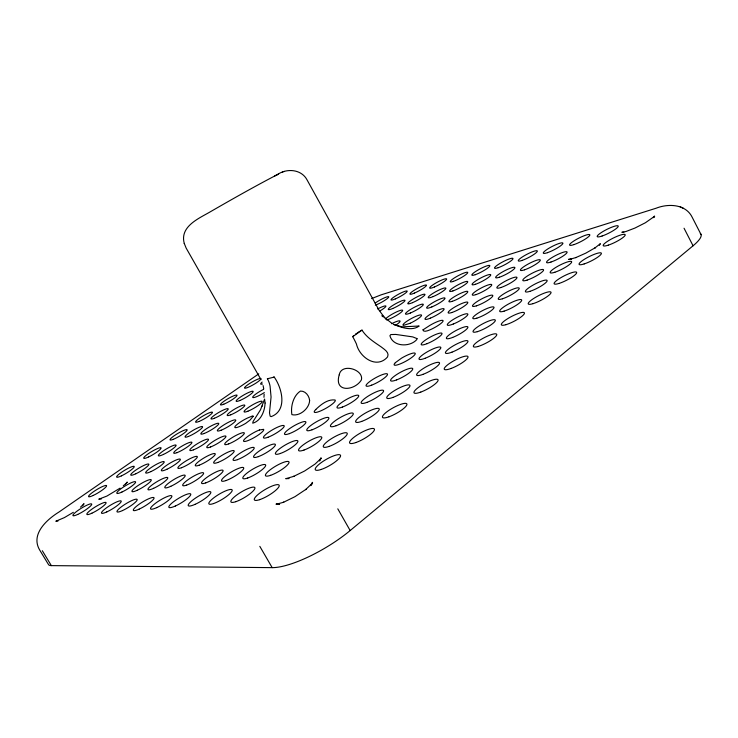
<?xml version="1.0" encoding="UTF-8"?>
<svg xmlns="http://www.w3.org/2000/svg" width="738" height="738" viewBox="0 0 738 738"><rect width="100%" height="100%" fill="white"/><g stroke="black" fill="none" stroke-linecap="round" stroke-linejoin="round"><path stroke-width="1.11" d="M263.964 397.339L264.149 394.193M319.6 461.019L321.076 457.864L319.812 459.986L321.131 458.363L315.043 464.082L304.573 471.019L293.41 476.508L294.019 476.296L285.735 478.685L289.047 478.575M311.418 484.515L312.552 482.338L310.633 485.641L312.571 483.003L305.578 489.672L306.049 489.276L294.923 496.702L283.124 502.458L283.77 502.209L276.187 504.303L279.582 504.238L276.187 503.953L278.65 504.275M359.978 331.251L361.998 330.117C366.592 337.451 374.138 342.072 381.122 346.86C384.092 349.259 389.784 352.377 387.542 356.952C376.684 369.461 359.452 357.275 356.454 344.046A25.618 5.812 63.1 0 0 352.727 336.685L352.746 336.648A11.697 1.919 -29 0 1 353.779 335.569M599.376 245.348L600.372 243.651L594.976 247.922L595.418 247.636L585.815 253.134L575.705 257.645L576.193 257.451L569.625 259.416L571.406 259.259L568.481 259.37L570.465 259.379M82.573 505.871L84.021 503.694L80.507 507.154M126.466 483.058L127.268 482.08L125.543 483.925M653.84 217.064L654.412 216.216L653.398 217.655L654.652 216.252L645.39 222.756L634.957 228.051L625.916 231.52L621.866 232.267L623.868 232.286M261.87 406.417L262.58 405.513M123.311 485.761L126.06 483.408M258.761 373.871L59.077 511.969C46.845 519.497 30.396 534.22 39.64 549.948L48.588 564.718A44.695 8.524 -32 0 0 51.346 565.622L272.174 567.633A61.752 17.601 -30.7 0 0 350.163 530.548L693.065 245.782A50.47 10.627 -25.9 0 0 700.316 233.476M361.998 330.117L352.727 336.685M120.063 488.15L106.936 496.047L98.772 499.211L101.383 498.925M73.348 512.301L64.483 517.559L55.82 521.249L57.988 521.046M277.34 174.629C254.259 186.631 231.631 199.481 209.103 212.489C197.673 218.983 179.657 227.018 184.279 243.522M274.693 175.985L275.911 175.367M277.322 174.648C286.713 168.015 301.519 169.113 307.156 180.081L378.972 310.08L384.655 317.755L384.147 317.22L391.592 323.096M276.077 175.275L278.632 173.974M273.973 376.749C282.091 387.819 287.792 410.559 271.123 416.638L270.117 416.112L269.49 412.791L271.067 397.007L270.071 386.168A24.345 22.85 35.1 0 0 267.396 378.779L267.525 378.714M371.629 298.586L381.011 294.886L656.1 208.227C668.324 203.356 685.86 203.983 692.272 217.424L701.1 234.656M282.184 172.277L282.654 172.092M283.669 171.686L284.462 171.41M274.084 377.118L267.396 378.779M680.242 206.861L681.571 207.452M681.792 207.544L683.157 208.153M393.197 324.139C400.125 327.063 411.721 331.639 419.166 326.011L402.099 326.879L393.972 324.646M42.324 550.732L51.346 565.622M259.813 546.341L272.174 567.633M337.792 508.833L350.163 530.548M684.043 228.227L693.065 245.782M260.966 379.59L186.142 248.079L184.242 243.383M263.097 385.587L263.752 388.695M355.402 334.249A11.697 1.919 -29 0 1 356.768 333.281M357.524 332.783A11.697 1.919 -29 0 1 359.129 331.759M385.476 319.084A9.898 1.624 -28.7 0 1 398.123 311.224A9.898 1.624 -28.7 0 1 400.264 312.986A9.898 1.624 -28.7 0 1 386.509 319.932M391.574 323.714A10.286 1.762 -28.7 0 1 399.839 320.855A10.286 1.762 -28.7 0 1 395.845 325.154M375.162 303.087A8.994 1.347 -28.8 0 1 386.352 297.082A8.994 1.347 -28.8 0 1 386.518 299.167A8.994 1.347 -28.8 0 1 375.328 305.163M262.562 384A9.64 1.55 -29.8 0 1 262.128 382.081M381.703 315.855A9.659 1.559 -28.8 0 1 382.69 316.667M260.929 378.935A9.437 1.476 -29.9 0 1 248.623 387.099A9.437 1.476 -29.9 0 1 248.051 384.553A9.437 1.476 -29.9 0 1 260.837 378.548M264.37 392.57A10.018 1.67 -29.9 0 1 252.664 397.339A10.018 1.67 -29.9 0 1 263.641 389.332M377.607 308.973A9.317 1.448 -28.8 0 1 385.854 305.975A9.317 1.448 -28.8 0 1 380.015 310.901M265.08 403.022C264.85 410.983 260.92 420.983 252.728 423.197L253.097 421.499L260.532 409.728L264.573 399.064L265.08 403.022M309.619 400.383C309.462 408.501 299.582 416.693 291.888 414.627C290.44 406.656 293.355 395.531 300.477 391.075C305.44 390.808 309.148 395.808 309.619 400.383M339.212 374.858C333.76 393.151 354.867 390.808 361.399 379.904C364.009 369.535 341.426 362.598 339.212 374.858M416.988 338.585L416.859 339.489C410.014 347.441 392.884 346.934 389.913 335.707L390.799 334.563L395.799 334.434L412.726 336.897L416.988 338.585M422.975 329.868C423.372 332.995 429.304 330.089 431.158 329.323A11.301 2.113 -28.3 0 0 443.104 320.67A11.301 2.113 -28.3 0 0 429.922 325.366L422.975 329.868M253.235 416.278L250.034 420.097L245.699 423.363A10.876 1.956 -30.2 0 1 234.813 426.97A10.876 1.956 -30.2 0 1 247.571 417.994L252.617 415.909L253.235 416.278M395.347 362.681L394.378 363.852A11.992 2.389 -28.7 0 0 404.138 362.118A11.992 2.389 -28.7 0 0 415.19 353.336A11.992 2.389 -28.7 0 0 401.546 358.161L395.347 362.681M315.818 409.452L314.683 410.743A12.076 2.435 -29.6 0 0 324.443 409.11A12.076 2.435 -29.6 0 0 335.043 399.978C327.515 399.101 320.965 404.553 315.818 409.452M259.462 429.968L257.147 430.946A11.66 2.251 -30.2 0 0 243.651 440.392A11.66 2.251 -30.2 0 0 253.604 437.92A11.66 2.251 -30.2 0 0 263.604 429.341L259.462 429.968M410.254 323.235L403.372 325.412A10.553 1.845 -28.5 0 1 411.066 318.705A10.553 1.845 -28.5 0 1 421.564 315.384A10.553 1.845 -28.5 0 1 410.254 323.235M554.856 272.239A12.039 2.279 -27.1 0 0 571.664 262.119A12.039 2.279 -27.1 0 0 556.258 267.147A12.039 2.279 -27.1 0 0 554.856 272.239M602.116 236.012A11.743 2.103 -26.7 0 0 618.26 226.326A11.743 2.103 -26.7 0 0 602.798 231.621A11.743 2.103 -26.7 0 0 602.116 236.012M434.461 286.971A9.649 1.531 -28.3 0 0 446.628 278.936A9.649 1.531 -28.3 0 0 433.298 284.591A9.649 1.531 -28.3 0 0 434.461 286.971M524.561 269.813A11.171 1.983 -27.4 0 0 540.299 260.394A11.171 1.983 -27.4 0 0 526.314 265.099A11.171 1.983 -27.4 0 0 524.561 269.813M361.712 421.398A13.459 3.026 -29.2 0 0 379.277 409.138A13.459 3.026 -29.2 0 0 361.334 415.642A13.459 3.026 -29.2 0 0 361.712 421.398M329.12 446.398A13.745 3.155 -29.7 0 0 347.294 433.695A13.745 3.155 -29.7 0 0 329.342 440.051A13.745 3.155 -29.7 0 0 329.12 446.398M504.1 311.132A12.371 2.472 -27.5 0 0 521.655 300.55A12.371 2.472 -27.5 0 0 506.351 305.246A12.371 2.472 -27.5 0 0 504.1 311.132M584.173 263.927A12.445 2.398 -26.7 0 0 601.396 253.54A12.445 2.398 -26.7 0 0 585.151 258.826A12.445 2.398 -26.7 0 0 584.173 263.927M451.702 312.561A11.144 2.039 -28.1 0 0 467.717 302.977A11.144 2.039 -28.1 0 0 454.507 307.202A11.144 2.039 -28.1 0 0 451.702 312.561M336.104 425.734A13.044 2.841 -29.5 0 0 353.317 413.815A13.044 2.841 -29.5 0 0 336.205 420.06A13.044 2.841 -29.5 0 0 336.104 425.734M304.028 450.032A13.321 2.952 -29.9 0 0 321.823 437.699A13.321 2.952 -29.9 0 0 304.711 443.806A13.321 2.952 -29.9 0 0 304.028 450.032M270.643 475.318A13.625 3.072 -30.4 0 0 289.047 462.551A13.625 3.072 -30.4 0 0 271.962 468.501A13.625 3.072 -30.4 0 0 270.643 475.318M312.036 429.802A12.666 2.675 -29.7 0 0 328.908 418.215A12.666 2.675 -29.7 0 0 312.561 424.221A12.666 2.675 -29.7 0 0 312.036 429.802M280.477 453.436A12.933 2.777 -30.1 0 0 297.903 441.453A12.933 2.777 -30.1 0 0 281.565 447.329A12.933 2.777 -30.1 0 0 280.477 453.436M529.939 291.335A12.195 2.371 -27.3 0 0 547.116 280.984A12.195 2.371 -27.3 0 0 531.747 285.864A12.195 2.371 -27.3 0 0 529.939 291.335M477.301 331.676A12.555 2.574 -27.8 0 0 495.244 320.846A12.555 2.574 -27.8 0 0 480.014 325.357A12.555 2.574 -27.8 0 0 477.301 331.676M451.988 352.146A12.749 2.684 -28.1 0 0 467.929 341.067A12.749 2.684 -28.1 0 0 450.079 347.912A12.749 2.684 -28.1 0 0 451.988 352.146M239.73 400.559A9.797 1.587 -30 0 0 253.162 391.758A9.797 1.587 -30 0 0 241.151 396.61A9.797 1.587 -30 0 0 239.73 400.559M423.068 374.332A12.97 2.795 -28.4 0 0 439.525 362.875A12.97 2.795 -28.4 0 0 421.629 369.618A12.97 2.795 -28.4 0 0 423.068 374.332M393.003 397.395A13.201 2.906 -28.8 0 0 409.996 385.55A13.201 2.906 -28.8 0 0 392.072 392.182A13.201 2.906 -28.8 0 0 393.003 397.395M230.782 414.802A10.194 1.716 -30.1 0 0 244.785 405.586A10.194 1.716 -30.1 0 0 232.387 410.512A10.194 1.716 -30.1 0 0 230.782 414.802M204.343 433.418A10.369 1.762 -30.4 0 0 218.725 423.953A10.369 1.762 -30.4 0 0 206.345 428.796A10.369 1.762 -30.4 0 0 204.343 433.418M321.353 469.405A14.52 3.515 -29.9 0 0 340.596 455.807A14.52 3.515 -29.9 0 0 321.722 462.256A14.52 3.515 -29.9 0 0 321.353 469.405M122.517 510.558A11.817 2.196 -31.5 0 0 137.203 499.552A11.817 2.196 -31.5 0 0 121.502 506.729A11.817 2.196 -31.5 0 0 122.517 510.558M547.476 252.673A11.042 1.919 -27.2 0 0 562.909 243.439A11.042 1.919 -27.2 0 0 548.888 248.272A11.042 1.919 -27.2 0 0 547.476 252.673M476.379 305.864A11.467 2.14 -27.8 0 0 492.763 296.039A11.467 2.14 -27.8 0 0 478.888 300.467A11.467 2.14 -27.8 0 0 476.379 305.864M499.46 277.211A10.849 1.891 -27.7 0 0 514.856 268.014A10.849 1.891 -27.7 0 0 501.526 272.506A10.849 1.891 -27.7 0 0 499.46 277.211M195.146 504.312A13.155 2.795 -31.2 0 0 210.8 492.034A13.155 2.795 -31.2 0 0 192.673 500.143A13.155 2.795 -31.2 0 0 195.146 504.312M214.444 418.243A9.963 1.633 -30.2 0 0 228.217 409.221A9.963 1.633 -30.2 0 0 216.234 414A9.963 1.633 -30.2 0 0 214.444 418.243M93.302 495.41A10.526 1.725 -31.4 0 0 106.604 485.77A10.526 1.725 -31.4 0 0 92.831 492.2A10.526 1.725 -31.4 0 0 93.302 495.41M121.401 475.872A10.304 1.688 -31.1 0 0 134.261 466.545A10.304 1.688 -31.1 0 0 120.552 472.984A10.304 1.688 -31.1 0 0 121.401 475.872M148.652 456.923A10.111 1.642 -30.8 0 0 161.087 447.892A10.111 1.642 -30.8 0 0 147.443 454.331A10.111 1.642 -30.8 0 0 148.652 456.923M150.976 471.573A10.784 1.863 -31 0 0 164.205 461.813A10.784 1.863 -31 0 0 149.648 468.602A10.784 1.863 -31 0 0 150.976 471.573M139.131 509.128A12.122 2.334 -31.4 0 0 154.058 497.827A12.122 2.334 -31.4 0 0 137.803 505.216A12.122 2.334 -31.4 0 0 139.131 509.128M410.374 313.013A10.147 1.707 -28.5 0 0 423.326 304.397A10.147 1.707 -28.5 0 0 409.47 310.144A10.147 1.707 -28.5 0 0 410.374 313.013M153.642 488.307A11.559 2.14 -31.1 0 0 167.775 477.707A11.559 2.14 -31.1 0 0 152.157 484.884A11.559 2.14 -31.1 0 0 153.642 488.307M210.598 446.96A11.079 2.011 -30.5 0 0 225.911 436.758A11.079 2.011 -30.5 0 0 212.618 441.822A11.079 2.011 -30.5 0 0 210.598 446.96M452.901 290.929A10.277 1.725 -28.1 0 0 467.661 282.147A10.277 1.725 -28.1 0 0 455.484 286.27A10.277 1.725 -28.1 0 0 452.901 290.929M91.899 513.196A11.264 1.965 -31.6 0 0 106.115 502.726A11.264 1.965 -31.6 0 0 91.411 509.506A11.264 1.965 -31.6 0 0 91.899 513.196M170.829 486.287A11.854 2.26 -31.1 0 0 185.164 475.41A11.854 2.26 -31.1 0 0 169.02 482.8A11.854 2.26 -31.1 0 0 170.829 486.287M156.714 507.624A12.445 2.472 -31.4 0 0 171.88 496.01A12.445 2.472 -31.4 0 0 155.045 503.62A12.445 2.472 -31.4 0 0 156.714 507.624M431.859 306.916A10.406 1.78 -28.3 0 0 445.005 298.124A10.406 1.78 -28.3 0 0 430.623 304.074A10.406 1.78 -28.3 0 0 431.859 306.916M188.393 436.472A10.138 1.679 -30.5 0 0 202.516 427.21A10.138 1.679 -30.5 0 0 190.57 431.905A10.138 1.679 -30.5 0 0 188.393 436.472M135.82 473.778A10.544 1.771 -31 0 0 148.864 464.239A10.544 1.771 -31 0 0 134.74 470.844A10.544 1.771 -31 0 0 135.82 473.778M181.52 467.735A11.31 2.076 -30.8 0 0 197.267 457.237A11.31 2.076 -30.8 0 0 184.03 462.191A11.31 2.076 -30.8 0 0 181.52 467.735M453.427 281.344A9.889 1.596 -28.1 0 0 467.634 272.912A9.889 1.596 -28.1 0 0 455.918 276.981A9.889 1.596 -28.1 0 0 453.427 281.344M433.215 296.556A10.009 1.651 -28.3 0 0 445.844 288.161A10.009 1.651 -28.3 0 0 432.016 293.955A10.009 1.651 -28.3 0 0 433.215 296.556M228.706 443.898A11.365 2.131 -30.4 0 0 244.306 433.446A11.365 2.131 -30.4 0 0 230.496 438.676A11.365 2.131 -30.4 0 0 228.706 443.898M199.149 465.189A11.596 2.196 -30.7 0 0 215.21 454.423A11.596 2.196 -30.7 0 0 201.437 459.543A11.596 2.196 -30.7 0 0 199.149 465.189M559.072 283.42A12.611 2.5 -26.9 0 0 576.673 272.802A12.611 2.5 -26.9 0 0 560.465 277.922A12.611 2.5 -26.9 0 0 559.072 283.42M608.37 245.127A12.288 2.306 -26.5 0 0 625.234 234.97A12.288 2.306 -26.5 0 0 608.97 240.404A12.288 2.306 -26.5 0 0 608.37 245.127M505.964 324.683A12.98 2.721 -27.5 0 0 524.377 313.549A12.98 2.721 -27.5 0 0 508.279 318.299A12.98 2.721 -27.5 0 0 505.964 324.683M425.162 358.262A12.361 2.528 -28.4 0 0 440.835 347.46A12.361 2.528 -28.4 0 0 423.769 354.037A12.361 2.528 -28.4 0 0 425.162 358.262M396.601 379.904A12.574 2.629 -28.7 0 0 412.754 368.751A12.574 2.629 -28.7 0 0 395.669 375.227A12.574 2.629 -28.7 0 0 396.601 379.904M247.673 478.003A13.219 2.878 -30.6 0 0 265.671 465.604A13.219 2.878 -30.6 0 0 249.37 471.342A13.219 2.878 -30.6 0 0 247.673 478.003M173.181 439.368A9.926 1.596 -30.6 0 0 187.065 430.309A9.926 1.596 -30.6 0 0 175.515 434.876A9.926 1.596 -30.6 0 0 173.181 439.368M427.062 343.668A11.808 2.306 -28.4 0 0 442.016 333.447A11.808 2.306 -28.4 0 0 425.715 339.858A11.808 2.306 -28.4 0 0 427.062 343.668M476.813 318.17A11.983 2.343 -27.8 0 0 493.943 307.875A11.983 2.343 -27.8 0 0 479.423 312.349A11.983 2.343 -27.8 0 0 476.813 318.17M259.711 499.644A14.4 3.413 -30.7 0 0 279.213 485.982A14.4 3.413 -30.7 0 0 261.298 491.988A14.4 3.413 -30.7 0 0 259.711 499.644M235.865 501.674A13.948 3.192 -30.9 0 0 254.905 488.436A13.948 3.192 -30.9 0 0 237.857 494.22A13.948 3.192 -30.9 0 0 235.865 501.674M371.666 385.153A12.195 2.482 -29 0 0 387.533 374.286A12.195 2.482 -29 0 0 371.186 380.513A12.195 2.482 -29 0 0 371.666 385.153M342.414 407.062A12.426 2.583 -29.3 0 0 358.769 395.836A12.426 2.583 -29.3 0 0 342.414 401.97A12.426 2.583 -29.3 0 0 342.414 407.062M533.02 303.669A12.786 2.611 -27.2 0 0 551.018 292.792A12.786 2.611 -27.2 0 0 534.856 297.737A12.786 2.611 -27.2 0 0 533.02 303.669M198.854 421.527A9.751 1.559 -30.3 0 0 212.396 412.69A9.751 1.559 -30.3 0 0 200.819 417.33A9.751 1.559 -30.3 0 0 198.854 421.527M268.005 437.247A11.974 2.38 -30.1 0 0 284.222 426.26A11.974 2.38 -30.1 0 0 269.241 431.85A11.974 2.38 -30.1 0 0 268.005 437.247M237.461 459.645A12.223 2.463 -30.5 0 0 254.186 448.307A12.223 2.463 -30.5 0 0 239.223 453.778A12.223 2.463 -30.5 0 0 237.461 459.645M205.782 482.883A12.491 2.546 -30.9 0 0 223.024 471.176A12.491 2.546 -30.9 0 0 208.107 476.517A12.491 2.546 -30.9 0 0 205.782 482.883M395.365 298.899A9.207 1.402 -28.6 0 0 407.21 291.141A9.207 1.402 -28.6 0 0 394.756 296.464A9.207 1.402 -28.6 0 0 395.365 298.899M477.837 346.537A13.183 2.841 -27.8 0 0 496.683 335.126A13.183 2.841 -27.8 0 0 480.659 339.664A13.183 2.841 -27.8 0 0 477.837 346.537M451.222 368.41A13.404 2.961 -28.1 0 0 467.984 356.639A13.404 2.961 -28.1 0 0 449.211 363.659A13.404 2.961 -28.1 0 0 451.222 368.41M163.513 454.396A10.332 1.725 -30.8 0 0 176.114 445.171A10.332 1.725 -30.8 0 0 162.065 451.785A10.332 1.725 -30.8 0 0 163.513 454.396M453.316 324.01A11.633 2.223 -28.1 0 0 467.846 314.093A11.633 2.223 -28.1 0 0 451.573 320.578A11.633 2.223 -28.1 0 0 453.316 324.01M175.349 506.019A12.786 2.629 -31.3 0 0 190.755 494.082A12.786 2.629 -31.3 0 0 173.31 501.932A12.786 2.629 -31.3 0 0 175.349 506.019M452.329 301.298A10.692 1.873 -28.1 0 0 467.689 292.137A10.692 1.873 -28.1 0 0 455.023 296.307A10.692 1.873 -28.1 0 0 452.329 301.298M475.604 284.241A10.553 1.808 -27.9 0 0 490.678 275.256A10.553 1.808 -27.9 0 0 477.947 279.554A10.553 1.808 -27.9 0 0 475.604 284.241M498.159 267.709A10.424 1.744 -27.7 0 0 512.956 258.89A10.424 1.744 -27.7 0 0 500.17 263.318A10.424 1.744 -27.7 0 0 498.159 267.709M430.392 318.143A10.839 1.937 -28.3 0 0 444.091 308.918A10.839 1.937 -28.3 0 0 429.129 315.015A10.839 1.937 -28.3 0 0 430.392 318.143M475.973 294.6A10.987 1.965 -27.9 0 0 491.674 285.209A10.987 1.965 -27.9 0 0 478.399 289.573A10.987 1.965 -27.9 0 0 475.973 294.6M522.2 260.376A10.719 1.827 -27.5 0 0 537.31 251.363A10.719 1.827 -27.5 0 0 523.925 255.975A10.719 1.827 -27.5 0 0 522.2 260.376M177.083 452.625A10.572 1.817 -30.7 0 0 191.834 442.901A10.572 1.817 -30.7 0 0 179.5 447.652A10.572 1.817 -30.7 0 0 177.083 452.625M412.505 302.663A9.769 1.577 -28.5 0 0 424.968 294.425A9.769 1.577 -28.5 0 0 411.619 300.043A9.769 1.577 -28.5 0 0 412.505 302.663M213.531 503.565A13.542 2.98 -31 0 0 232.147 490.733A13.542 2.98 -31 0 0 215.883 496.305A13.542 2.98 -31 0 0 213.531 503.565M392.736 308.493A9.539 1.513 -28.7 0 0 405.014 300.403A9.539 1.513 -28.7 0 0 392.127 305.846A9.539 1.513 -28.7 0 0 392.736 308.493M223.789 404.193A9.585 1.522 -30.1 0 0 237.009 395.577A9.585 1.522 -30.1 0 0 225.404 400.282A9.585 1.522 -30.1 0 0 223.789 404.193M247.922 411.195A10.424 1.799 -30 0 0 262.174 401.776A10.424 1.799 -30 0 0 249.315 406.85A10.424 1.799 -30 0 0 247.922 411.195M221.105 430.226A10.618 1.854 -30.3 0 0 235.736 420.54A10.618 1.854 -30.3 0 0 222.904 425.531A10.618 1.854 -30.3 0 0 221.105 430.226M414.479 293.069A9.419 1.467 -28.5 0 0 426.481 285.172A9.419 1.467 -28.5 0 0 413.603 290.661A9.419 1.467 -28.5 0 0 414.479 293.069M217.765 462.495A11.9 2.325 -30.6 0 0 234.149 451.453A11.9 2.325 -30.6 0 0 219.813 456.739A11.9 2.325 -30.6 0 0 217.765 462.495M186.64 485.115A12.159 2.398 -31 0 0 203.522 473.731A12.159 2.398 -31 0 0 189.223 478.888A12.159 2.398 -31 0 0 186.64 485.115M389.018 416.786A13.911 3.229 -28.9 0 0 406.942 404.156A13.911 3.229 -28.9 0 0 388.096 410.928A13.911 3.229 -28.9 0 0 389.018 416.786M355.91 442.532A14.197 3.367 -29.4 0 0 374.48 429.433A14.197 3.367 -29.4 0 0 355.605 436.057A14.197 3.367 -29.4 0 0 355.91 442.532M527.126 280.099A11.66 2.168 -27.3 0 0 543.555 270.237A11.66 2.168 -27.3 0 0 528.915 275.025A11.66 2.168 -27.3 0 0 527.126 280.099M500.871 287.534A11.319 2.057 -27.6 0 0 516.932 277.922A11.319 2.057 -27.6 0 0 502.993 282.488A11.319 2.057 -27.6 0 0 500.871 287.534M420.752 392.099A13.644 3.09 -28.5 0 0 438.086 379.913A13.644 3.09 -28.5 0 0 419.267 386.813A13.644 3.09 -28.5 0 0 420.752 392.099M193.411 449.866A10.821 1.91 -30.6 0 0 208.439 439.903A10.821 1.91 -30.6 0 0 195.644 444.811A10.821 1.91 -30.6 0 0 193.411 449.866M166.917 469.257A11.042 1.965 -30.9 0 0 180.34 459.267A11.042 1.965 -30.9 0 0 165.312 466.25A11.042 1.965 -30.9 0 0 166.917 469.257M137.36 490.226A11.273 2.02 -31.2 0 0 151.281 479.875A11.273 2.02 -31.2 0 0 136.17 486.859A11.273 2.02 -31.2 0 0 137.36 490.226M121.918 492.043A11.015 1.919 -31.3 0 0 135.635 481.942A11.015 1.919 -31.3 0 0 120.995 488.731A11.015 1.919 -31.3 0 0 121.918 492.043M226.096 480.521A12.841 2.703 -30.7 0 0 243.706 468.473A12.841 2.703 -30.7 0 0 228.125 474.008A12.841 2.703 -30.7 0 0 226.096 480.521M475.263 274.693A10.147 1.67 -27.9 0 0 489.755 266.067A10.147 1.67 -27.9 0 0 477.523 270.302A10.147 1.67 -27.9 0 0 475.263 274.693M289.379 433.63A12.306 2.518 -29.9 0 0 305.919 422.348A12.306 2.518 -29.9 0 0 290.283 428.151A12.306 2.518 -29.9 0 0 289.379 433.63M258.337 456.637A12.564 2.611 -30.3 0 0 275.394 444.977A12.564 2.611 -30.3 0 0 259.776 450.65A12.564 2.611 -30.3 0 0 258.337 456.637M551 262.027A11.513 2.085 -27.1 0 0 567.098 252.378A11.513 2.085 -27.1 0 0 552.411 257.304A11.513 2.085 -27.1 0 0 551 262.027M452.68 337.423A12.168 2.435 -28.1 0 0 467.883 326.952A12.168 2.435 -28.1 0 0 450.863 333.613A12.168 2.435 -28.1 0 0 452.68 337.423M366.934 402.376A12.795 2.74 -29.1 0 0 383.612 390.854A12.795 2.74 -29.1 0 0 366.5 397.219A12.795 2.74 -29.1 0 0 366.934 402.376M502.412 298.798A11.817 2.251 -27.6 0 0 519.183 288.724A11.817 2.251 -27.6 0 0 504.598 293.364A11.817 2.251 -27.6 0 0 502.412 298.798M77.758 514.414A11.005 1.863 -31.6 0 0 91.752 504.192A11.005 1.863 -31.6 0 0 77.49 510.797A11.005 1.863 -31.6 0 0 77.758 514.414M574.081 244.564A11.384 2.011 -27 0 0 589.856 235.108A11.384 2.011 -27 0 0 575.142 240.164A11.384 2.011 -27 0 0 574.081 244.564M106.798 511.914A11.531 2.076 -31.5 0 0 121.244 501.176A11.531 2.076 -31.5 0 0 106.06 508.15A11.531 2.076 -31.5 0 0 106.798 511.914"/></g></svg>
